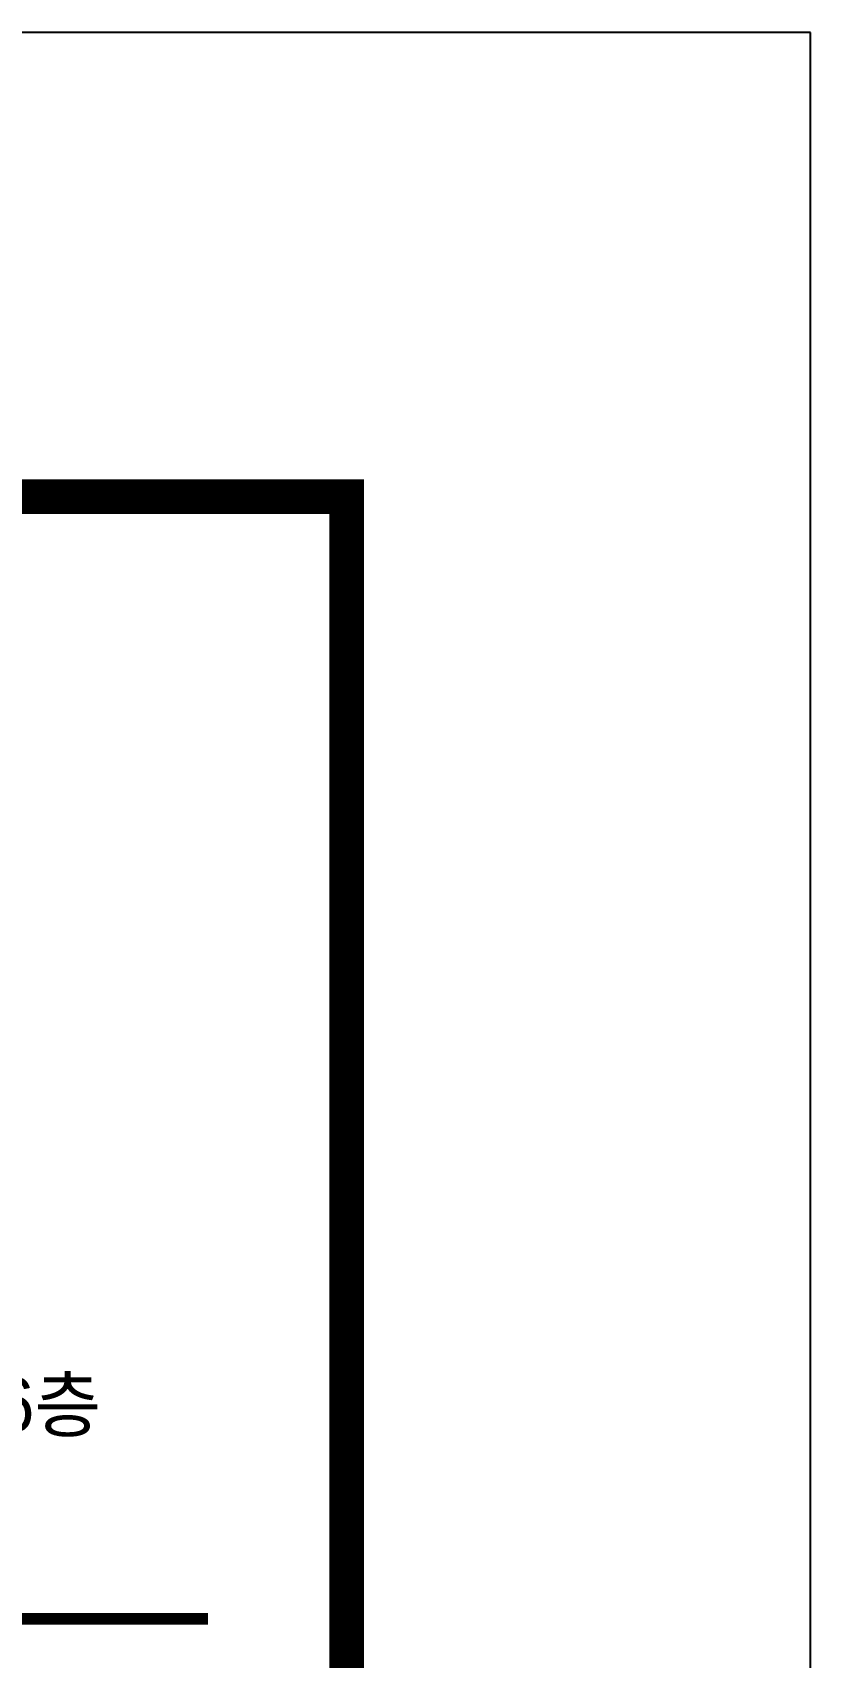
# Model space of a CAD drawing. Header units: millimetres. Extents: x 1697 to 2538, y -887 to -293.
# Drawn here: x 2504.2 to 2537.7, y -362.7 to -292.7 of the extents above; entities that cross this region are included whole.
import ezdxf

# ---------------------------------------------------------------- set-up
doc = ezdxf.new("R2010")
doc.units = ezdxf.units.MM
doc.header["$LTSCALE"] = 40
doc.header["$MEASUREMENT"] = 0
doc.layers.get('0').update_dxf_attribs({"linetype": 'CONTINUOUS'})
doc.layers.add('001dmp-FORM', color=7, linetype='CONTINUOUS')
doc.styles.add('돋움', font='Dotum.ttf')

# ---------------------------------------------------------------- blocks, each defined once
blk = doc.blocks.new('FORM_ELEC_SUKWOO$0$')
at = {"layer": '001dmp-FORM', "color": 30}
blk.add_lwpolyline([(161727, 114228), (0, 114228), (0, 0), (161727, 0)], close=True, dxfattribs=at)
at = {"layer": '001dmp-FORM', "const_width": 288}
blk.add_lwpolyline([(5769, 3846), (5769, 110382), (157881, 110382), (157881, 3846)], close=True, dxfattribs=at)
at = {"layer": '001dmp-FORM', "const_width": 96.2}
blk.add_lwpolyline([(145335, 101082), (156730, 101082)], dxfattribs=at)
at = {"layer": '001dmp-FORM', "style": '돋움'}
blk.add_text('서울시 강남구 삼성동 142-22 시사빌딩 6층', height=442.3, dxfattribs=at).set_placement((145147, 102637))
blk = doc.blocks.new('FORM_ELEC_SUKWOO')
at = {"layer": '001dmp-FORM'}
blk.add_blockref('FORM_ELEC_SUKWOO$0$', (12, -1), dxfattribs=at)

msp = doc.modelspace()

# ---------------------------------------------------------------- block references
at = {"color": 4, "xscale": 0.005200107262485331, "yscale": 0.005200107262485331, "zscale": 0.005200107262485331}
msp.add_blockref('FORM_ELEC_SUKWOO', (1696.653, -886.684), dxfattribs=at)

doc.saveas('drawing.dxf')
